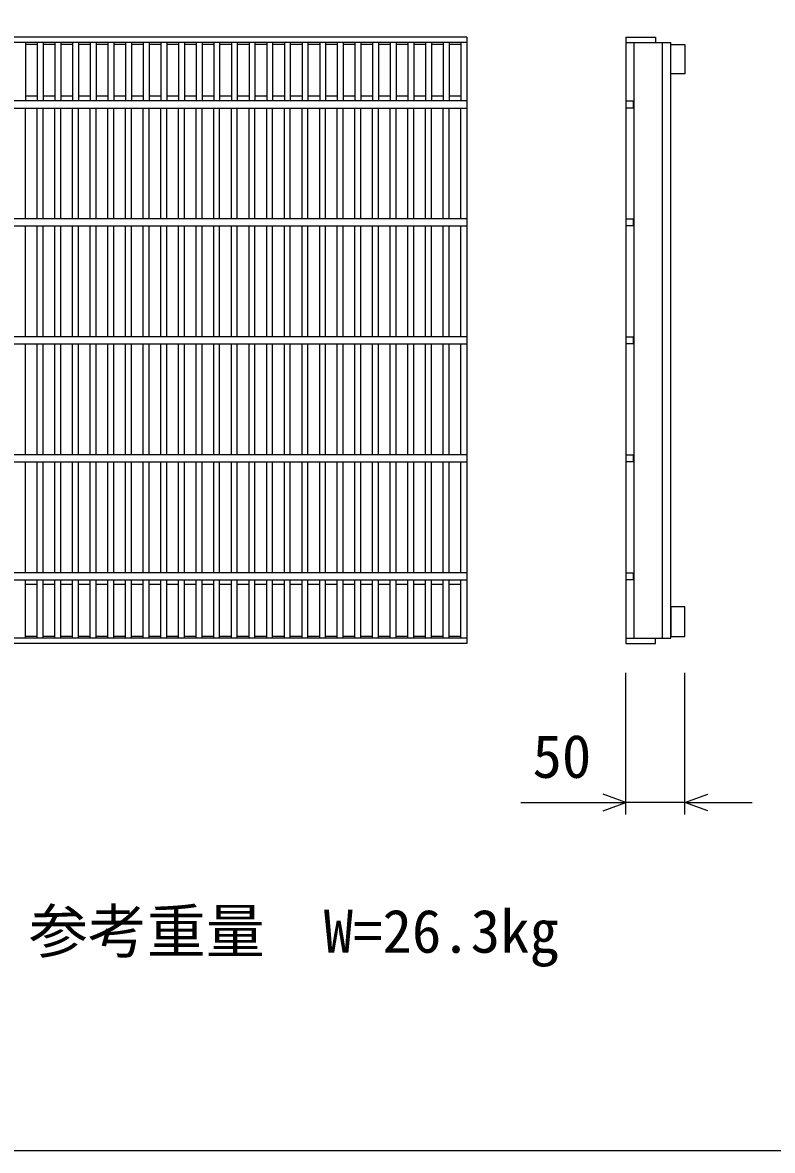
# Model space of a CAD drawing. Units: millimetres, scale not verified. Extents: x -12600 to 12600, y -8910 to 8910.
# Drawn here: x 612 to 1248, y -6823 to -5867 of the extents above; entities that cross this region are included whole.
import ezdxf
from ezdxf.enums import TextEntityAlignment as Align

# ---------------------------------------------------------------- set-up
doc = ezdxf.new("R2010")
doc.units = ezdxf.units.MM
doc.header["$LTSCALE"] = 30
doc.layers.add('0-0_DIM', color=7, linetype='Continuous', lineweight=25)
doc.layers.add('0-2_HATCH', color=6, linetype='Continuous', lineweight=25)
doc.styles.add('ＭＳ ゴシック', font='')
doc.styles.get('ＭＳ ゴシック').set_extended_font_data('MS Gothic')

msp = doc.modelspace()

# ---------------------------------------------------------------- linework, layer by layer
at = {"layer": '0-0_DIM'}
for p, q in [((1123.44, -6538.47), (1123.44, -6418.47)), ((1173.44, -6538.47), (1173.44, -6418.47)), ((1034.28, -6528.47), (1123.44, -6528.47)), ((1173.44, -6528.47), (1123.44, -6528.47)), ((1173.44, -6528.47), (1230.5, -6528.47))]:
    msp.add_line(p, q, dxfattribs=at)
msp.add_lwpolyline([(-4631.52, -6823.43), (1868.48, -6823.43), (1868.48, -2823.43), (-4631.52, -2823.43)], close=True, dxfattribs=at)
for points in [[(1103.98, -6535.55), (1123.44, -6528.47), (1103.98, -6521.39)], [(1192.89, -6535.55), (1173.44, -6528.47), (1192.89, -6521.39)]]:
    msp.add_lwpolyline(points, dxfattribs=at)
at = {"layer": '0-2_HATCH'}
for p, q in [((988.42, -5879.47), (474.42, -5879.47)), ((988.42, -5879.47), (988.42, -6393.47)), ((1123.44, -5879.47), (1123.44, -6393.47)), ((988.42, -5883.97), (474.42, -5883.97)), ((614.15, -5883.97), (614.15, -5933.47)), ((624.12, -5885.47), (614.15, -5885.47)), ((624.12, -5883.97), (624.12, -5933.47)), ((629.12, -5883.97), (629.12, -5933.47)), ((639.09, -5885.47), (629.12, -5885.47)), ((639.09, -5883.97), (639.09, -5933.47)), ((644.09, -5883.97), (644.09, -5933.47)), ((654.06, -5885.47), (644.09, -5885.47)), ((654.06, -5883.97), (654.06, -5933.47)), ((659.06, -5883.97), (659.06, -5933.47)), ((669.03, -5885.47), (659.06, -5885.47)), ((669.03, -5883.97), (669.03, -5933.47)), ((674.03, -5883.97), (674.03, -5933.47)), ((684, -5885.47), (674.03, -5885.47)), ((684, -5883.97), (684, -5933.47)), ((689, -5883.97), (689, -5933.47)), ((698.97, -5885.47), (689, -5885.47)), ((698.97, -5883.97), (698.97, -5933.47)), ((703.97, -5883.97), (703.97, -5933.47)), ((713.95, -5885.47), (703.97, -5885.47)), ((713.95, -5883.97), (713.95, -5933.47)), ((718.95, -5883.97), (718.95, -5933.47)), ((728.92, -5885.47), (718.95, -5885.47)), ((728.92, -5883.97), (728.92, -5933.47)), ((733.92, -5883.97), (733.92, -5933.47)), ((743.89, -5885.47), (733.92, -5885.47)), ((743.89, -5883.97), (743.89, -5933.47)), ((748.89, -5883.97), (748.89, -5933.47)), ((758.86, -5885.47), (748.89, -5885.47)), ((758.86, -5883.97), (758.86, -5933.47)), ((763.86, -5883.97), (763.86, -5933.47)), ((773.83, -5885.47), (763.86, -5885.47)), ((773.83, -5883.97), (773.83, -5933.47)), ((778.83, -5883.97), (778.83, -5933.47)), ((788.8, -5885.47), (778.83, -5885.47)), ((788.8, -5883.97), (788.8, -5933.47)), ((793.8, -5883.97), (793.8, -5933.47)), ((803.77, -5885.47), (793.8, -5885.47)), ((803.77, -5883.97), (803.77, -5933.47)), ((808.77, -5883.97), (808.77, -5933.47)), ((818.74, -5885.47), (808.77, -5885.47)), ((818.74, -5883.97), (818.74, -5933.47)), ((823.74, -5883.97), (823.74, -5933.47)), ((833.71, -5885.47), (823.74, -5885.47)), ((833.71, -5883.97), (833.71, -5933.47)), ((838.71, -5883.97), (838.71, -5933.47)), ((848.68, -5885.47), (838.71, -5885.47)), ((848.68, -5883.97), (848.68, -5933.47)), ((853.68, -5883.97), (853.68, -5933.47)), ((863.65, -5885.47), (853.68, -5885.47)), ((863.65, -5883.97), (863.65, -5933.47)), ((868.65, -5883.97), (868.65, -5933.47)), ((878.62, -5885.47), (868.65, -5885.47)), ((878.62, -5883.97), (878.62, -5933.47)), ((883.62, -5883.97), (883.62, -5933.47)), ((893.59, -5885.47), (883.62, -5885.47)), ((893.59, -5883.97), (893.59, -5933.47)), ((898.59, -5883.97), (898.59, -5933.47)), ((908.56, -5885.47), (898.59, -5885.47)), ((908.56, -5883.97), (908.56, -5933.47)), ((913.56, -5883.97), (913.56, -5933.47)), ((923.53, -5885.47), (913.56, -5885.47)), ((923.53, -5883.97), (923.53, -5933.47)), ((928.53, -5883.97), (928.53, -5933.47)), ((938.5, -5885.47), (928.53, -5885.47)), ((938.5, -5883.97), (938.5, -5933.47)), ((943.5, -5883.97), (943.5, -5933.47)), ((953.47, -5885.47), (943.5, -5885.47)), ((953.47, -5883.97), (953.47, -5933.47)), ((958.47, -5883.97), (958.47, -5933.47)), ((968.45, -5885.47), (958.47, -5885.47)), ((968.45, -5883.97), (968.45, -5933.47)), ((973.45, -5883.97), (973.45, -5933.47)), ((983.42, -5885.47), (973.45, -5885.47)), ((983.42, -5883.97), (983.42, -5933.47)), ((1123.44, -5883.97), (1161.44, -5883.97)), ((1130.44, -6388.97), (1130.44, -5883.97)), ((1154.44, -6388.97), (1154.44, -5883.97)), ((1161.44, -6388.97), (1161.44, -5883.97)), ((1161.44, -5885.47), (1173.44, -5885.47)), ((1161.44, -5910.47), (1161.44, -5885.47)), ((1173.44, -5885.47), (1173.44, -5910.47)), ((1173.44, -5910.47), (1161.44, -5910.47)), ((624.12, -5929.47), (614.15, -5929.47)), ((639.09, -5929.47), (629.12, -5929.47)), ((654.06, -5929.47), (644.09, -5929.47)), ((669.03, -5929.47), (659.06, -5929.47)), ((684, -5929.47), (674.03, -5929.47)), ((698.97, -5929.47), (689, -5929.47)), ((713.95, -5929.47), (703.97, -5929.47)), ((728.92, -5929.47), (718.95, -5929.47)), ((743.89, -5929.47), (733.92, -5929.47)), ((758.86, -5929.47), (748.89, -5929.47)), ((773.83, -5929.47), (763.86, -5929.47)), ((788.8, -5929.47), (778.83, -5929.47)), ((803.77, -5929.47), (793.8, -5929.47)), ((818.74, -5929.47), (808.77, -5929.47)), ((833.71, -5929.47), (823.74, -5929.47)), ((848.68, -5929.47), (838.71, -5929.47)), ((863.65, -5929.47), (853.68, -5929.47)), ((878.62, -5929.47), (868.65, -5929.47)), ((893.59, -5929.47), (883.62, -5929.47)), ((908.56, -5929.47), (898.59, -5929.47)), ((923.53, -5929.47), (913.56, -5929.47)), ((938.5, -5929.47), (928.53, -5929.47)), ((953.47, -5929.47), (943.5, -5929.47)), ((968.45, -5929.47), (958.47, -5929.47)), ((983.42, -5929.47), (973.45, -5929.47)), ((988.42, -5933.47), (474.42, -5933.47)), ((474.42, -5939.47), (988.42, -5939.47)), ((614.15, -6033.47), (614.15, -5939.47)), ((624.12, -6033.47), (624.12, -5939.47)), ((629.12, -6033.47), (629.12, -5939.47)), ((639.09, -6033.47), (639.09, -5939.47)), ((644.09, -6033.47), (644.09, -5939.47)), ((654.06, -6033.47), (654.06, -5939.47)), ((659.06, -6033.47), (659.06, -5939.47)), ((669.03, -6033.47), (669.03, -5939.47)), ((674.03, -6033.47), (674.03, -5939.47)), ((684, -6033.47), (684, -5939.47)), ((689, -6033.47), (689, -5939.47)), ((698.97, -6033.47), (698.97, -5939.47)), ((703.97, -6033.47), (703.97, -5939.47)), ((713.95, -6033.47), (713.95, -5939.47)), ((718.95, -6033.47), (718.95, -5939.47)), ((728.92, -6033.47), (728.92, -5939.47)), ((733.92, -6033.47), (733.92, -5939.47)), ((743.89, -6033.47), (743.89, -5939.47)), ((748.89, -6033.47), (748.89, -5939.47)), ((758.86, -6033.47), (758.86, -5939.47)), ((763.86, -6033.47), (763.86, -5939.47)), ((773.83, -6033.47), (773.83, -5939.47)), ((778.83, -6033.47), (778.83, -5939.47)), ((788.8, -6033.47), (788.8, -5939.47)), ((793.8, -6033.47), (793.8, -5939.47)), ((803.77, -6033.47), (803.77, -5939.47)), ((808.77, -6033.47), (808.77, -5939.47)), ((818.74, -6033.47), (818.74, -5939.47)), ((823.74, -6033.47), (823.74, -5939.47)), ((833.71, -6033.47), (833.71, -5939.47)), ((838.71, -6033.47), (838.71, -5939.47)), ((848.68, -6033.47), (848.68, -5939.47)), ((853.68, -6033.47), (853.68, -5939.47)), ((863.65, -6033.47), (863.65, -5939.47)), ((868.65, -6033.47), (868.65, -5939.47)), ((878.62, -6033.47), (878.62, -5939.47)), ((883.62, -6033.47), (883.62, -5939.47)), ((893.59, -6033.47), (893.59, -5939.47)), ((898.59, -6033.47), (898.59, -5939.47)), ((908.56, -6033.47), (908.56, -5939.47)), ((913.56, -6033.47), (913.56, -5939.47)), ((923.53, -6033.47), (923.53, -5939.47)), ((928.53, -6033.47), (928.53, -5939.47)), ((938.5, -6033.47), (938.5, -5939.47)), ((943.5, -6033.47), (943.5, -5939.47)), ((953.47, -6033.47), (953.47, -5939.47)), ((958.47, -6033.47), (958.47, -5939.47)), ((968.45, -6033.47), (968.45, -5939.47)), ((973.45, -6033.47), (973.45, -5939.47)), ((983.42, -6033.47), (983.42, -5939.47)), ((988.42, -6033.47), (474.42, -6033.47)), ((474.42, -6039.47), (988.42, -6039.47)), ((614.15, -6133.47), (614.15, -6039.47)), ((624.12, -6133.47), (624.12, -6039.47)), ((629.12, -6133.47), (629.12, -6039.47)), ((639.09, -6133.47), (639.09, -6039.47)), ((644.09, -6133.47), (644.09, -6039.47)), ((654.06, -6133.47), (654.06, -6039.47)), ((659.06, -6133.47), (659.06, -6039.47)), ((669.03, -6133.47), (669.03, -6039.47)), ((674.03, -6133.47), (674.03, -6039.47)), ((684, -6133.47), (684, -6039.47)), ((689, -6133.47), (689, -6039.47)), ((698.97, -6133.47), (698.97, -6039.47)), ((703.97, -6133.47), (703.97, -6039.47)), ((713.95, -6133.47), (713.95, -6039.47)), ((718.95, -6133.47), (718.95, -6039.47)), ((728.92, -6133.47), (728.92, -6039.47)), ((733.92, -6133.47), (733.92, -6039.47)), ((743.89, -6133.47), (743.89, -6039.47)), ((748.89, -6133.47), (748.89, -6039.47)), ((758.86, -6133.47), (758.86, -6039.47)), ((763.86, -6133.47), (763.86, -6039.47)), ((773.83, -6133.47), (773.83, -6039.47)), ((778.83, -6133.47), (778.83, -6039.47)), ((788.8, -6133.47), (788.8, -6039.47)), ((793.8, -6133.47), (793.8, -6039.47)), ((803.77, -6133.47), (803.77, -6039.47)), ((808.77, -6133.47), (808.77, -6039.47)), ((818.74, -6133.47), (818.74, -6039.47)), ((823.74, -6133.47), (823.74, -6039.47)), ((833.71, -6133.47), (833.71, -6039.47)), ((838.71, -6133.47), (838.71, -6039.47)), ((848.68, -6133.47), (848.68, -6039.47)), ((853.68, -6133.47), (853.68, -6039.47)), ((863.65, -6133.47), (863.65, -6039.47)), ((868.65, -6133.47), (868.65, -6039.47)), ((878.62, -6133.47), (878.62, -6039.47)), ((883.62, -6133.47), (883.62, -6039.47)), ((893.59, -6133.47), (893.59, -6039.47)), ((898.59, -6133.47), (898.59, -6039.47)), ((908.56, -6133.47), (908.56, -6039.47)), ((913.56, -6133.47), (913.56, -6039.47)), ((923.53, -6133.47), (923.53, -6039.47)), ((928.53, -6133.47), (928.53, -6039.47)), ((938.5, -6133.47), (938.5, -6039.47)), ((943.5, -6133.47), (943.5, -6039.47)), ((953.47, -6133.47), (953.47, -6039.47)), ((958.47, -6133.47), (958.47, -6039.47)), ((968.45, -6133.47), (968.45, -6039.47)), ((973.45, -6133.47), (973.45, -6039.47)), ((983.42, -6133.47), (983.42, -6039.47)), ((988.42, -6133.47), (474.42, -6133.47)), ((474.42, -6139.47), (988.42, -6139.47)), ((614.15, -6233.47), (614.15, -6139.47)), ((624.12, -6233.47), (624.12, -6139.47)), ((629.12, -6233.47), (629.12, -6139.47)), ((639.09, -6233.47), (639.09, -6139.47)), ((644.09, -6233.47), (644.09, -6139.47)), ((654.06, -6233.47), (654.06, -6139.47)), ((659.06, -6233.47), (659.06, -6139.47)), ((669.03, -6233.47), (669.03, -6139.47)), ((674.03, -6233.47), (674.03, -6139.47)), ((684, -6233.47), (684, -6139.47)), ((689, -6233.47), (689, -6139.47)), ((698.97, -6233.47), (698.97, -6139.47)), ((703.97, -6233.47), (703.97, -6139.47)), ((713.95, -6233.47), (713.95, -6139.47)), ((718.95, -6233.47), (718.95, -6139.47)), ((728.92, -6233.47), (728.92, -6139.47)), ((733.92, -6233.47), (733.92, -6139.47)), ((743.89, -6233.47), (743.89, -6139.47)), ((748.89, -6233.47), (748.89, -6139.47)), ((758.86, -6233.47), (758.86, -6139.47)), ((763.86, -6233.47), (763.86, -6139.47)), ((773.83, -6233.47), (773.83, -6139.47)), ((778.83, -6233.47), (778.83, -6139.47)), ((788.8, -6233.47), (788.8, -6139.47)), ((793.8, -6233.47), (793.8, -6139.47)), ((803.77, -6233.47), (803.77, -6139.47)), ((808.77, -6233.47), (808.77, -6139.47)), ((818.74, -6233.47), (818.74, -6139.47)), ((823.74, -6233.47), (823.74, -6139.47)), ((833.71, -6233.47), (833.71, -6139.47)), ((838.71, -6233.47), (838.71, -6139.47)), ((848.68, -6233.47), (848.68, -6139.47)), ((853.68, -6233.47), (853.68, -6139.47)), ((863.65, -6233.47), (863.65, -6139.47)), ((868.65, -6233.47), (868.65, -6139.47)), ((878.62, -6233.47), (878.62, -6139.47)), ((883.62, -6233.47), (883.62, -6139.47)), ((893.59, -6233.47), (893.59, -6139.47)), ((898.59, -6233.47), (898.59, -6139.47)), ((908.56, -6233.47), (908.56, -6139.47)), ((913.56, -6233.47), (913.56, -6139.47)), ((923.53, -6233.47), (923.53, -6139.47)), ((928.53, -6233.47), (928.53, -6139.47)), ((938.5, -6233.47), (938.5, -6139.47)), ((943.5, -6233.47), (943.5, -6139.47)), ((953.47, -6233.47), (953.47, -6139.47)), ((958.47, -6233.47), (958.47, -6139.47)), ((968.45, -6233.47), (968.45, -6139.47)), ((973.45, -6233.47), (973.45, -6139.47)), ((983.42, -6233.47), (983.42, -6139.47)), ((988.42, -6233.47), (474.42, -6233.47)), ((474.42, -6239.47), (988.42, -6239.47)), ((614.15, -6333.47), (614.15, -6239.47)), ((624.12, -6333.47), (624.12, -6239.47)), ((629.12, -6333.47), (629.12, -6239.47)), ((639.09, -6333.47), (639.09, -6239.47)), ((644.09, -6333.47), (644.09, -6239.47)), ((654.06, -6333.47), (654.06, -6239.47)), ((659.06, -6333.47), (659.06, -6239.47)), ((669.03, -6333.47), (669.03, -6239.47)), ((674.03, -6333.47), (674.03, -6239.47)), ((684, -6333.47), (684, -6239.47)), ((689, -6333.47), (689, -6239.47)), ((698.97, -6333.47), (698.97, -6239.47)), ((703.97, -6333.47), (703.97, -6239.47)), ((713.95, -6333.47), (713.95, -6239.47)), ((718.95, -6333.47), (718.95, -6239.47)), ((728.92, -6333.47), (728.92, -6239.47)), ((733.92, -6333.47), (733.92, -6239.47)), ((743.89, -6333.47), (743.89, -6239.47)), ((748.89, -6333.47), (748.89, -6239.47)), ((758.86, -6333.47), (758.86, -6239.47)), ((763.86, -6333.47), (763.86, -6239.47)), ((773.83, -6333.47), (773.83, -6239.47)), ((778.83, -6333.47), (778.83, -6239.47)), ((788.8, -6333.47), (788.8, -6239.47)), ((793.8, -6333.47), (793.8, -6239.47)), ((803.77, -6333.47), (803.77, -6239.47)), ((808.77, -6333.47), (808.77, -6239.47)), ((818.74, -6333.47), (818.74, -6239.47)), ((823.74, -6333.47), (823.74, -6239.47)), ((833.71, -6333.47), (833.71, -6239.47)), ((838.71, -6333.47), (838.71, -6239.47)), ((848.68, -6333.47), (848.68, -6239.47)), ((853.68, -6333.47), (853.68, -6239.47)), ((863.65, -6333.47), (863.65, -6239.47)), ((868.65, -6333.47), (868.65, -6239.47)), ((878.62, -6333.47), (878.62, -6239.47)), ((883.62, -6333.47), (883.62, -6239.47)), ((893.59, -6333.47), (893.59, -6239.47)), ((898.59, -6333.47), (898.59, -6239.47)), ((908.56, -6333.47), (908.56, -6239.47)), ((913.56, -6333.47), (913.56, -6239.47)), ((923.53, -6333.47), (923.53, -6239.47)), ((928.53, -6333.47), (928.53, -6239.47)), ((938.5, -6333.47), (938.5, -6239.47)), ((943.5, -6333.47), (943.5, -6239.47)), ((953.47, -6333.47), (953.47, -6239.47)), ((958.47, -6333.47), (958.47, -6239.47)), ((968.45, -6333.47), (968.45, -6239.47)), ((973.45, -6333.47), (973.45, -6239.47)), ((983.42, -6333.47), (983.42, -6239.47)), ((988.42, -6333.47), (474.42, -6333.47)), ((474.42, -6339.47), (988.42, -6339.47)), ((614.15, -6388.97), (614.15, -6339.47)), ((624.12, -6388.97), (624.12, -6339.47)), ((629.12, -6388.97), (629.12, -6339.47)), ((639.09, -6388.97), (639.09, -6339.47)), ((644.09, -6388.97), (644.09, -6339.47)), ((654.06, -6388.97), (654.06, -6339.47)), ((659.06, -6388.97), (659.06, -6339.47)), ((669.03, -6388.97), (669.03, -6339.47)), ((674.03, -6388.97), (674.03, -6339.47)), ((684, -6388.97), (684, -6339.47)), ((689, -6388.97), (689, -6339.47)), ((698.97, -6388.97), (698.97, -6339.47)), ((703.97, -6388.97), (703.97, -6339.47)), ((713.95, -6388.97), (713.95, -6339.47)), ((718.95, -6388.97), (718.95, -6339.47)), ((728.92, -6388.97), (728.92, -6339.47)), ((733.92, -6388.97), (733.92, -6339.47)), ((743.89, -6388.97), (743.89, -6339.47)), ((748.89, -6388.97), (748.89, -6339.47)), ((758.86, -6388.97), (758.86, -6339.47)), ((763.86, -6388.97), (763.86, -6339.47)), ((773.83, -6388.97), (773.83, -6339.47)), ((778.83, -6388.97), (778.83, -6339.47)), ((788.8, -6388.97), (788.8, -6339.47)), ((793.8, -6388.97), (793.8, -6339.47)), ((803.77, -6388.97), (803.77, -6339.47)), ((808.77, -6388.97), (808.77, -6339.47)), ((818.74, -6388.97), (818.74, -6339.47)), ((823.74, -6388.97), (823.74, -6339.47)), ((833.71, -6388.97), (833.71, -6339.47)), ((838.71, -6388.97), (838.71, -6339.47)), ((848.68, -6388.97), (848.68, -6339.47)), ((853.68, -6388.97), (853.68, -6339.47)), ((863.65, -6388.97), (863.65, -6339.47)), ((868.65, -6388.97), (868.65, -6339.47)), ((878.62, -6388.97), (878.62, -6339.47)), ((883.62, -6388.97), (883.62, -6339.47)), ((893.59, -6388.97), (893.59, -6339.47)), ((898.59, -6388.97), (898.59, -6339.47)), ((908.56, -6388.97), (908.56, -6339.47)), ((913.56, -6388.97), (913.56, -6339.47)), ((923.53, -6388.97), (923.53, -6339.47)), ((928.53, -6388.97), (928.53, -6339.47)), ((938.5, -6388.97), (938.5, -6339.47)), ((943.5, -6388.97), (943.5, -6339.47)), ((953.47, -6388.97), (953.47, -6339.47)), ((958.47, -6388.97), (958.47, -6339.47)), ((968.45, -6388.97), (968.45, -6339.47)), ((973.45, -6388.97), (973.45, -6339.47)), ((983.42, -6388.97), (983.42, -6339.47)), ((624.12, -6343.47), (614.15, -6343.47)), ((639.09, -6343.47), (629.12, -6343.47)), ((654.06, -6343.47), (644.09, -6343.47)), ((669.03, -6343.47), (659.06, -6343.47)), ((684, -6343.47), (674.03, -6343.47)), ((698.97, -6343.47), (689, -6343.47)), ((713.95, -6343.47), (703.97, -6343.47)), ((728.92, -6343.47), (718.95, -6343.47)), ((743.89, -6343.47), (733.92, -6343.47)), ((758.86, -6343.47), (748.89, -6343.47)), ((773.83, -6343.47), (763.86, -6343.47)), ((788.8, -6343.47), (778.83, -6343.47)), ((803.77, -6343.47), (793.8, -6343.47)), ((818.74, -6343.47), (808.77, -6343.47)), ((833.71, -6343.47), (823.74, -6343.47)), ((848.68, -6343.47), (838.71, -6343.47)), ((863.65, -6343.47), (853.68, -6343.47)), ((878.62, -6343.47), (868.65, -6343.47)), ((893.59, -6343.47), (883.62, -6343.47)), ((908.56, -6343.47), (898.59, -6343.47)), ((923.53, -6343.47), (913.56, -6343.47)), ((938.5, -6343.47), (928.53, -6343.47)), ((953.47, -6343.47), (943.5, -6343.47)), ((968.45, -6343.47), (958.47, -6343.47)), ((983.42, -6343.47), (973.45, -6343.47)), ((988.42, -6388.97), (474.42, -6388.97)), ((624.12, -6387.47), (614.15, -6387.47)), ((639.09, -6387.47), (629.12, -6387.47)), ((654.06, -6387.47), (644.09, -6387.47)), ((669.03, -6387.47), (659.06, -6387.47)), ((684, -6387.47), (674.03, -6387.47)), ((698.97, -6387.47), (689, -6387.47)), ((713.95, -6387.47), (703.97, -6387.47)), ((728.92, -6387.47), (718.95, -6387.47)), ((743.89, -6387.47), (733.92, -6387.47)), ((758.86, -6387.47), (748.89, -6387.47)), ((773.83, -6387.47), (763.86, -6387.47)), ((788.8, -6387.47), (778.83, -6387.47)), ((803.77, -6387.47), (793.8, -6387.47)), ((818.74, -6387.47), (808.77, -6387.47)), ((833.71, -6387.47), (823.74, -6387.47)), ((848.68, -6387.47), (838.71, -6387.47)), ((863.65, -6387.47), (853.68, -6387.47)), ((878.62, -6387.47), (868.65, -6387.47)), ((893.59, -6387.47), (883.62, -6387.47)), ((908.56, -6387.47), (898.59, -6387.47)), ((923.53, -6387.47), (913.56, -6387.47)), ((938.5, -6387.47), (928.53, -6387.47)), ((953.47, -6387.47), (943.5, -6387.47)), ((968.45, -6387.47), (958.47, -6387.47)), ((983.42, -6387.47), (973.45, -6387.47)), ((1123.44, -6388.97), (1161.44, -6388.97)), ((988.42, -6393.47), (474.42, -6393.47))]:
    msp.add_line(p, q, dxfattribs=at)
for points in [[(1123.44, -5879.47), (1148.44, -5879.47), (1148.44, -5883.97)], [(1123.44, -5933.47), (1129.44, -5933.47), (1129.44, -5939.47), (1123.44, -5939.47)], [(1123.44, -6033.47), (1129.44, -6033.47), (1129.44, -6039.47), (1123.44, -6039.47)], [(1123.44, -6133.47), (1129.44, -6133.47), (1129.44, -6139.47), (1123.44, -6139.47)], [(1123.44, -6233.47), (1129.44, -6233.47), (1129.44, -6239.47), (1123.44, -6239.47)], [(1123.44, -6333.47), (1129.44, -6333.47), (1129.44, -6339.47), (1123.44, -6339.47)], [(1123.44, -6393.47), (1148.44, -6393.47), (1148.44, -6388.97)]]:
    msp.add_lwpolyline(points, dxfattribs=at)
msp.add_lwpolyline([(1161.44, -6387.47), (1173.44, -6387.47), (1173.44, -6362.47), (1161.44, -6362.47)], close=True, dxfattribs=at)

# ---------------------------------------------------------------- texts
at = {"layer": '0-0_DIM', "style": 'ＭＳ ゴシック'}
for s, p in [('50', (1044.16, -6518.47)), ('参考重量\u3000W=26.3kg', (617.05, -6666.78))]:
    msp.add_text(s, height=36.66, dxfattribs=at).set_placement(p, align=Align.BOTTOM_LEFT)

doc.saveas('drawing.dxf')
